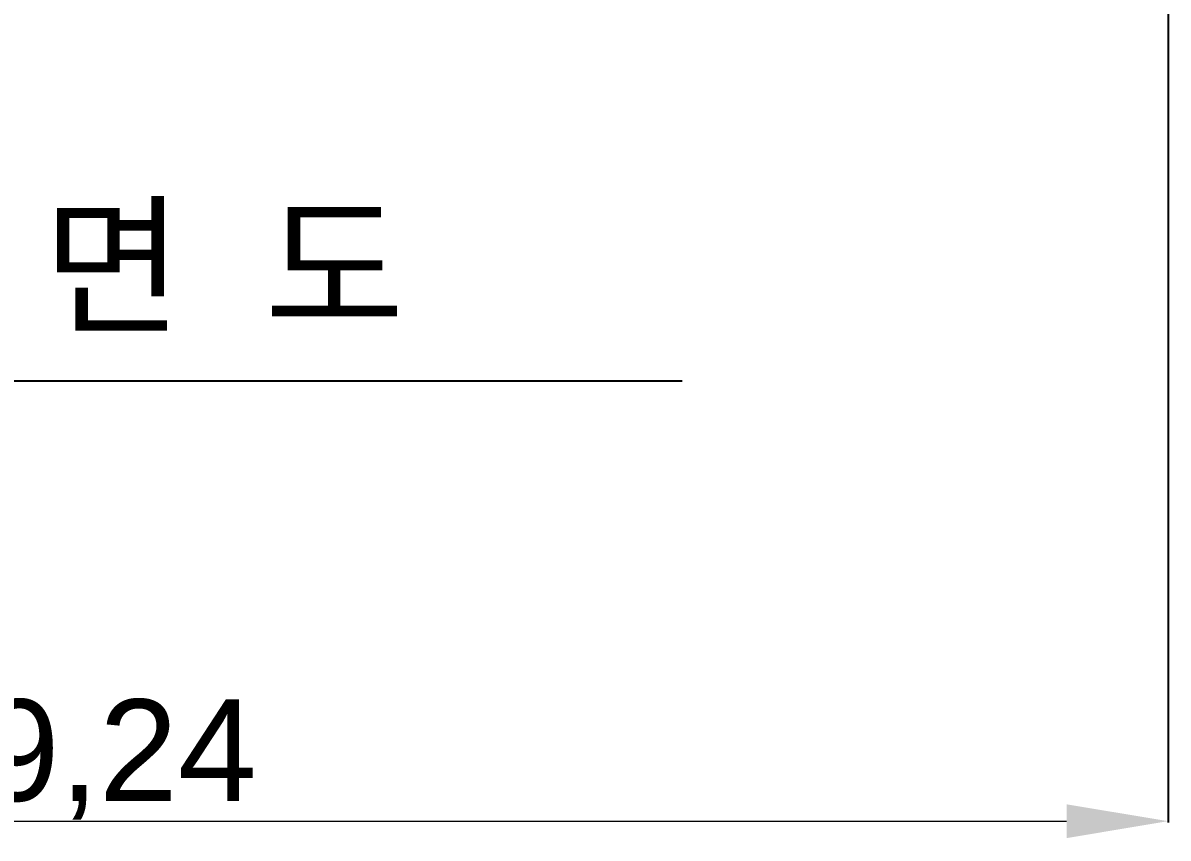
# Model space of a CAD drawing. Header units: millimetres. Extents: x -5505 to 394412, y -8522 to 584759.
# Drawn here: x 30383 to 31510, y -5067 to -4264 of the extents above; entities that cross this region are included whole.
import ezdxf

# ---------------------------------------------------------------- set-up
doc = ezdxf.new("R2010")
doc.units = ezdxf.units.MM
doc.layers.add('3', color=3, linetype='Continuous')
doc.styles.get("Standard").update_dxf_attribs({"font": 'arial.ttf'})
doc.styles.add('굴림', font='')
doc.styles.get('굴림').set_extended_font_data('Gulim')
doc.dimstyles.new('COAD', dxfattribs={"dimtxt": 100, "dimasz": 100, "dimexe": 1.25, "dimexo": 0.625, "dimtad": 1, "dimtxsty": 'Standard', "dimcen": 0, "dimclrd": 161, "dimclre": 161, "dimclrt": 6, "dimadec": 0, "dimazin": 0, "dimtfac": 1, "dimtmove": 0, "dimatfit": 3, "dimfxl": 0, "dimlwd": 5, "dimarcsym": 0})

# ---------------------------------------------------------------- blocks, each defined once
blk = doc.blocks.new('text front')
blk.add_line((1342.3, 0), (0, 0))
at = {"layer": '3', "style": '굴림'}
blk.add_text('입  면  도 ', height=110, dxfattribs=at).set_placement((494.9, 58.6))
blk = doc.blocks.new('*D273')
at = {"color": 161, "linetype": 'Continuous', "lineweight": -2, "transparency": 16777216}
for p, q in [((29211.2, -4017.5), (29211.2, -5051.5)), ((31510.4, -4016.9), (31510.4, -5051.5))]:
    blk.add_line(p, q, dxfattribs=at)
at = {"color": 161, "linetype": 'Continuous', "lineweight": 5, "transparency": 16777216}
blk.add_line((29311.2, -5050.2), (31410.4, -5050.2), dxfattribs=at)
at = {"color": 161, "transparency": 16777216}
for points in [[(29311.2, -5033.6), (29311.2, -5066.9), (29211.2, -5050.2)], [(31410.4, -5033.6), (31410.4, -5066.9), (31510.4, -5050.2)]]:
    blk.add_solid(points, dxfattribs=at)
at = {"color": 6, "transparency": 16777216, "insert": (30360.8, -4989.5), "char_height": 100, "attachment_point": 5}
blk.add_mtext('2299,24', dxfattribs=at)

msp = doc.modelspace()

# ---------------------------------------------------------------- block references
msp.add_blockref('text front', (29689.789, -4616.825))

# ---------------------------------------------------------------- dimensions: what is measured, and where the dimension line sits
dim = msp.add_linear_dim(base=(31510.409, -5050.228), p1=(29211.165, -4016.825), p2=(31510.409, -4016.25), dimstyle='COAD')
dim.commit()
dim.dimension.update_dxf_attribs({"geometry": '*D273', "text_midpoint": (30360.787, -4989.508)})

doc.saveas('drawing.dxf')
